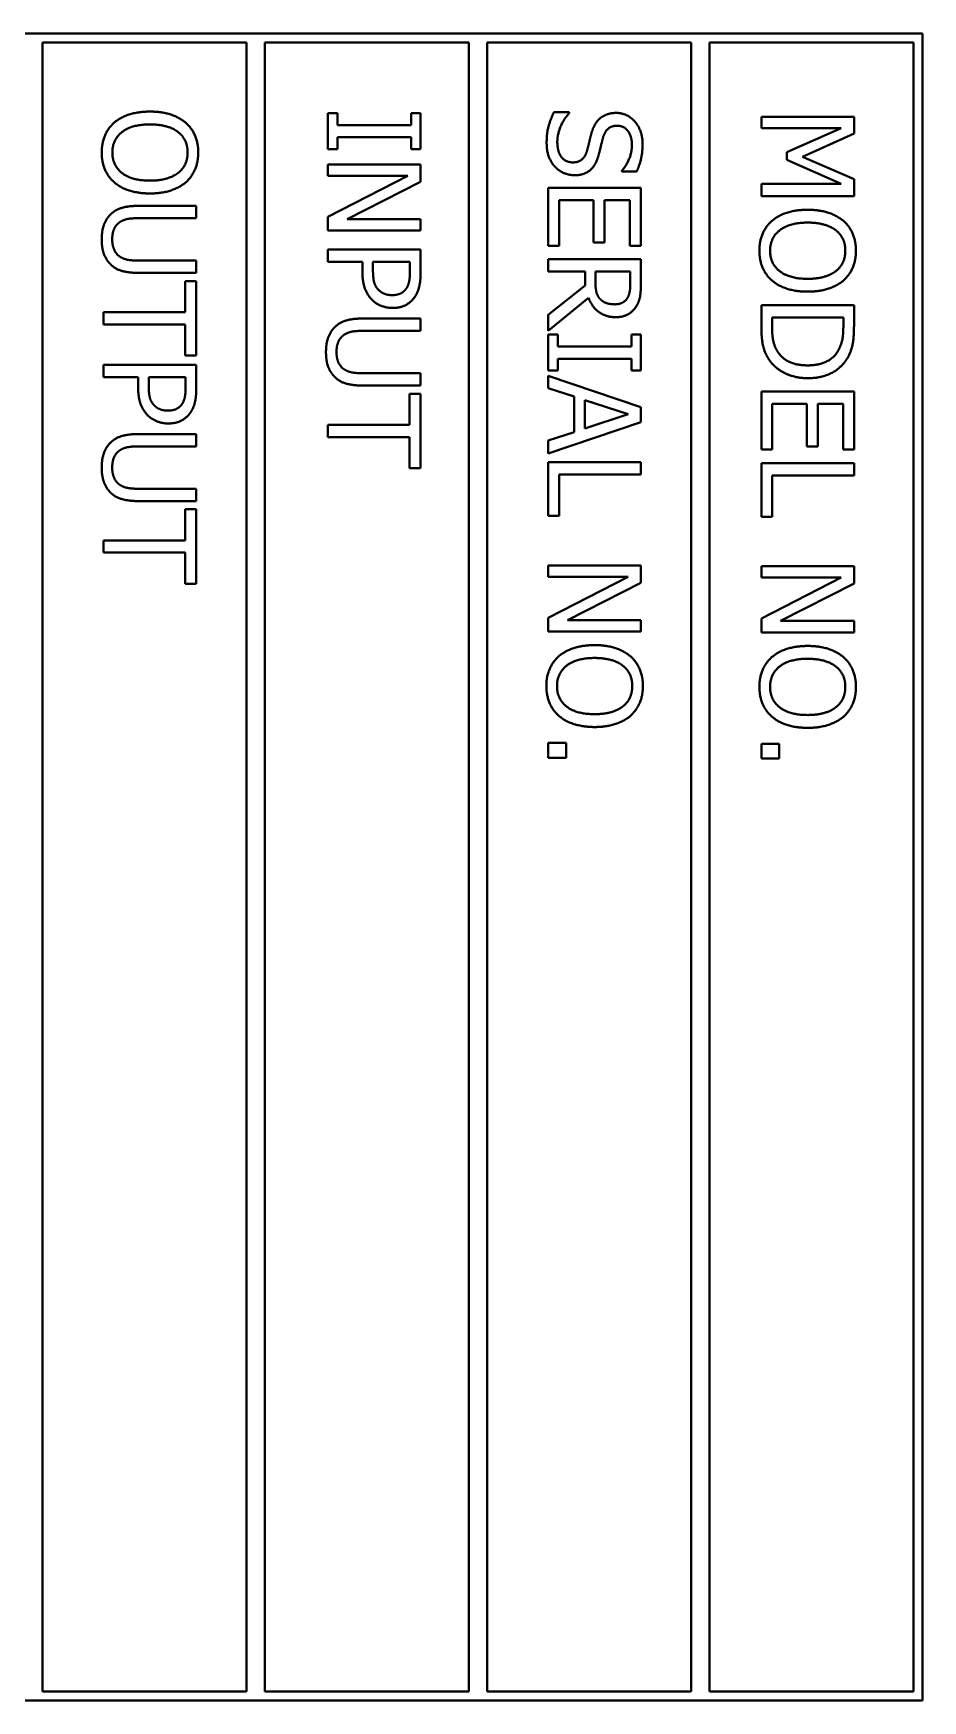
# Model space of a CAD drawing. Header units: millimetres. Extents: x 0 to 1682, y 0 to 1188.
# Drawn here: x 645.12 to 669.12, y 698.27 to 743.27 of the extents above; entities that cross this region are included whole.
import ezdxf

# ---------------------------------------------------------------- set-up
doc = ezdxf.new("R2010")
doc.units = ezdxf.units.MM
doc.header["$LTSCALE"] = 2
doc.layers.add('가시적인 것(ISO)', color=3, linetype='Continuous', lineweight=40)

msp = doc.modelspace()

# ---------------------------------------------------------------- linework, layer by layer
at = {"layer": '가시적인 것(ISO)'}
for p, q in [((621.1219, 743.2729), (669.1219, 743.2729)), ((645.3719, 698.5229), (645.3719, 743.0229)), ((645.3719, 743.0229), (650.8719, 743.0229)), ((650.8719, 743.0229), (650.8719, 698.5229)), ((651.3719, 698.5229), (651.3719, 743.0229)), ((651.3719, 743.0229), (656.8719, 743.0229)), ((656.8719, 743.0229), (656.8719, 698.5229)), ((657.3719, 698.5229), (657.3719, 743.0229)), ((657.3719, 743.0229), (662.8719, 743.0229)), ((662.8719, 743.0229), (662.8719, 698.5229)), ((663.3719, 743.0229), (668.8719, 743.0229)), ((663.3719, 698.5229), (663.3719, 743.0229)), ((668.8719, 743.0229), (668.8719, 698.5229)), ((669.1219, 743.2729), (669.1219, 698.2729)), ((653.0719, 740.1485), (653.0719, 741.1169)), ((653.0719, 741.1169), (653.3271, 741.1169)), ((653.3271, 741.1169), (653.3271, 740.7988)), ((653.3271, 740.7988), (655.3166, 740.7988)), ((655.3166, 740.7988), (655.3166, 741.1169)), ((655.3166, 741.1169), (655.5719, 741.1169)), ((655.5719, 741.1169), (655.5719, 740.1485)), ((659.1691, 741.1432), (659.5864, 741.1432)), ((659.5864, 741.1432), (659.5864, 741.1189)), ((664.7692, 741.0196), (667.2692, 741.0196)), ((664.7692, 740.7097), (664.7692, 741.0196)), ((666.9227, 740.7097), (664.7692, 740.7097)), ((665.458, 740.0634), (666.9227, 740.7097)), ((667.2692, 741.0196), (667.2692, 740.5658)), ((655.3166, 740.4666), (653.3271, 740.4666)), ((653.3271, 740.4666), (653.3271, 740.1485)), ((655.3166, 740.1485), (655.3166, 740.4666)), ((667.2692, 740.5658), (665.8774, 739.9418)), ((653.3271, 740.1485), (653.0719, 740.1485)), ((655.5719, 740.1485), (655.3166, 740.1485)), ((665.458, 739.8608), (665.458, 740.0634)), ((666.9227, 739.2085), (665.458, 739.8608)), ((665.8774, 739.9418), (667.2692, 739.3381)), ((653.0719, 739.4273), (653.0719, 739.7372)), ((653.0719, 739.7372), (655.5719, 739.7372)), ((653.0719, 738.3211), (655.2274, 739.4273)), ((655.2274, 739.4273), (653.0719, 739.4273)), ((655.5719, 739.7372), (655.5719, 739.2652)), ((661.0046, 739.5407), (661.0046, 739.565)), ((661.4017, 739.5407), (661.0046, 739.5407)), ((655.5719, 739.2652), (653.5925, 738.2583)), ((659.0192, 737.5411), (659.0192, 739.1051)), ((659.0192, 739.1051), (661.5192, 739.1051)), ((661.5192, 739.1051), (661.5192, 737.5411)), ((664.7692, 738.8762), (664.7692, 739.2085)), ((664.7692, 739.2085), (666.9227, 739.2085)), ((667.2692, 739.3381), (667.2692, 738.8762)), ((647.9592, 738.6169), (649.5192, 738.6169)), ((649.5192, 738.6169), (649.5192, 738.2846)), ((660.2428, 738.7729), (659.315, 738.7729)), ((659.315, 738.7729), (659.315, 737.5411)), ((660.2428, 737.6242), (660.2428, 738.7729)), ((661.2234, 738.7729), (660.5386, 738.7729)), ((660.5386, 738.7729), (660.5386, 737.6242)), ((661.2234, 737.5411), (661.2234, 738.7729)), ((667.2692, 738.8762), (664.7692, 738.8762)), ((649.5192, 738.2846), (647.9592, 738.2846)), ((653.0719, 737.9483), (653.0719, 738.3211)), ((653.5925, 738.2583), (655.5719, 738.2583)), ((655.5719, 738.2583), (655.5719, 737.9483)), ((655.5719, 737.9483), (653.0719, 737.9483)), ((660.5386, 737.6242), (660.2428, 737.6242)), ((647.9511, 737.14), (649.5192, 737.14)), ((649.5192, 737.14), (649.5192, 736.8077)), ((653.0719, 737.4418), (655.5719, 737.4418)), ((653.0719, 737.1096), (653.0719, 737.4418)), ((654.0038, 737.1096), (653.0719, 737.1096)), ((654.0038, 736.828), (654.0038, 737.1096)), ((654.2874, 737.1096), (654.2874, 736.8827)), ((655.2842, 737.1096), (654.2874, 737.1096)), ((655.2842, 736.8341), (655.2842, 737.1096)), ((655.5719, 737.4418), (655.5719, 736.8138)), ((659.315, 737.5411), (659.0192, 737.5411)), ((659.0192, 736.8442), (659.0192, 737.1764)), ((659.0192, 737.1764), (661.5192, 737.1764)), ((661.5192, 737.5411), (661.2234, 737.5411)), ((661.5192, 737.1764), (661.5192, 736.5322)), ((649.5192, 736.8077), (647.9592, 736.8077)), ((660.0139, 736.8442), (659.0192, 736.8442)), ((660.0139, 736.4633), (660.0139, 736.8442)), ((660.2915, 736.8442), (660.2915, 736.5525)), ((661.2315, 736.8442), (660.2915, 736.8442)), ((661.2315, 736.514), (661.2315, 736.8442)), ((649.2234, 735.7482), (649.2234, 736.5869)), ((649.2234, 736.5869), (649.5192, 736.5869)), ((649.5192, 736.5869), (649.5192, 734.5772)), ((659.0192, 735.6732), (660.0139, 736.4633)), ((660.1071, 736.1311), (659.0192, 735.2417)), ((664.7692, 735.3612), (664.7692, 735.9366)), ((664.7692, 735.9366), (667.2692, 735.9366)), ((667.2692, 735.9366), (667.2692, 735.3673)), ((647.0192, 735.4159), (647.0192, 735.7482)), ((647.0192, 735.7482), (649.2234, 735.7482)), ((649.2234, 735.4159), (647.0192, 735.4159)), ((649.2234, 734.5772), (649.2234, 735.4159)), ((654.0119, 735.576), (655.5719, 735.576)), ((655.5719, 735.576), (655.5719, 735.2437)), ((659.0192, 735.2417), (659.0192, 735.6732)), ((666.9815, 735.6043), (665.0569, 735.6043)), ((665.0569, 735.6043), (665.0569, 735.3511)), ((666.9815, 735.3511), (666.9815, 735.6043)), ((655.5719, 735.2437), (654.0119, 735.2437)), ((659.0192, 734.172), (659.0192, 735.1404)), ((659.0192, 735.1404), (659.2744, 735.1404)), ((659.2744, 735.1404), (659.2744, 734.8223)), ((661.2639, 734.8223), (661.2639, 735.1404)), ((661.2639, 735.1404), (661.5192, 735.1404)), ((661.5192, 735.1404), (661.5192, 734.172)), ((649.5192, 734.5772), (649.2234, 734.5772)), ((659.2744, 734.8223), (661.2639, 734.8223)), ((661.2639, 734.4901), (659.2744, 734.4901)), ((659.2744, 734.4901), (659.2744, 734.172)), ((661.2639, 734.172), (661.2639, 734.4901)), ((647.0192, 734.3239), (649.5192, 734.3239)), ((647.0192, 733.9917), (647.0192, 734.3239)), ((647.9511, 733.9917), (647.0192, 733.9917)), ((647.9511, 733.7101), (647.9511, 733.9917)), ((648.2347, 733.9917), (648.2347, 733.7648)), ((649.2315, 733.9917), (648.2347, 733.9917)), ((649.2315, 733.7162), (649.2315, 733.9917)), ((649.5192, 734.3239), (649.5192, 733.6959)), ((654.0038, 734.0991), (655.5719, 734.0991)), ((655.5719, 734.0991), (655.5719, 733.7668)), ((659.2744, 734.172), (659.0192, 734.172)), ((659.0192, 733.6939), (659.0192, 734.0302)), ((659.0192, 734.0302), (661.5192, 733.1874)), ((661.5192, 734.172), (661.2639, 734.172)), ((655.5719, 733.7668), (654.0119, 733.7668)), ((655.2761, 732.7072), (655.2761, 733.546)), ((655.2761, 733.546), (655.5719, 733.546)), ((655.5719, 733.546), (655.5719, 731.5363)), ((659.7181, 733.467), (659.0192, 733.6939)), ((664.7692, 732.0407), (664.7692, 733.6047)), ((664.7692, 733.6047), (667.2692, 733.6047)), ((667.2692, 733.6047), (667.2692, 732.0407)), ((659.7181, 732.5128), (659.7181, 733.467)), ((661.1788, 732.9909), (660.0018, 733.3758)), ((660.0018, 733.3758), (660.0018, 732.6039)), ((661.5192, 733.1874), (661.5192, 732.7781)), ((665.9928, 733.2725), (665.065, 733.2725)), ((665.065, 733.2725), (665.065, 732.0407)), ((665.9928, 732.1238), (665.9928, 733.2725)), ((666.9734, 733.2725), (666.2886, 733.2725)), ((666.2886, 733.2725), (666.2886, 732.1238)), ((666.9734, 732.0407), (666.9734, 733.2725)), ((653.0719, 732.375), (653.0719, 732.7072)), ((653.0719, 732.7072), (655.2761, 732.7072)), ((661.5192, 732.7781), (659.0192, 731.9354)), ((660.0018, 732.6039), (661.1788, 732.9909)), ((647.9592, 732.4581), (649.5192, 732.4581)), ((649.5192, 732.4581), (649.5192, 732.1258)), ((655.2761, 732.375), (653.0719, 732.375)), ((655.2761, 731.5363), (655.2761, 732.375)), ((659.0192, 732.2858), (659.7181, 732.5128)), ((659.0192, 731.9354), (659.0192, 732.2858)), ((649.5192, 732.1258), (647.9592, 732.1258)), ((665.065, 732.0407), (664.7692, 732.0407)), ((666.2886, 732.1238), (665.9928, 732.1238)), ((667.2692, 732.0407), (666.9734, 732.0407)), ((655.5719, 731.5363), (655.2761, 731.5363)), ((659.0192, 730.2498), (659.0192, 731.6983)), ((659.0192, 731.6983), (661.5192, 731.6983)), ((661.5192, 731.3661), (659.315, 731.3661)), ((659.315, 731.3661), (659.315, 730.2498)), ((661.5192, 731.6983), (661.5192, 731.3661)), ((664.7692, 730.2275), (664.7692, 731.676)), ((664.7692, 731.676), (667.2692, 731.676)), ((665.065, 731.3438), (665.065, 730.2275)), ((667.2692, 731.3438), (665.065, 731.3438)), ((667.2692, 731.676), (667.2692, 731.3438)), ((647.9511, 730.9811), (649.5192, 730.9811)), ((649.5192, 730.9811), (649.5192, 730.6489)), ((649.5192, 730.6489), (647.9592, 730.6489)), ((649.2234, 729.5893), (649.2234, 730.4281)), ((649.2234, 730.4281), (649.5192, 730.4281)), ((649.5192, 730.4281), (649.5192, 728.4183)), ((659.315, 730.2498), (659.0192, 730.2498)), ((665.065, 730.2275), (664.7692, 730.2275)), ((647.0192, 729.2571), (647.0192, 729.5893)), ((647.0192, 729.5893), (649.2234, 729.5893)), ((649.2234, 729.2571), (647.0192, 729.2571)), ((649.2234, 728.4183), (649.2234, 729.2571)), ((659.0192, 728.6047), (659.0192, 728.9147)), ((659.0192, 728.9147), (661.5192, 728.9147)), ((659.0192, 727.4986), (661.1748, 728.6047)), ((661.1748, 728.6047), (659.0192, 728.6047)), ((661.5192, 728.9147), (661.5192, 728.4427)), ((664.7692, 728.5824), (664.7692, 728.8924)), ((664.7692, 728.8924), (667.2692, 728.8924)), ((664.7692, 727.4763), (666.9248, 728.5824)), ((666.9248, 728.5824), (664.7692, 728.5824)), ((667.2692, 728.8924), (667.2692, 728.4204)), ((649.5192, 728.4183), (649.2234, 728.4183)), ((661.5192, 728.4427), (659.5398, 727.4358)), ((667.2692, 728.4204), (665.2898, 727.4135)), ((659.0192, 727.1258), (659.0192, 727.4986)), ((659.5398, 727.4358), (661.5192, 727.4358)), ((661.5192, 727.4358), (661.5192, 727.1258)), ((664.7692, 727.1035), (664.7692, 727.4763)), ((665.2898, 727.4135), (667.2692, 727.4135)), ((667.2692, 727.4135), (667.2692, 727.1035)), ((661.5192, 727.1258), (659.0192, 727.1258)), ((667.2692, 727.1035), (664.7692, 727.1035)), ((659.0192, 723.7202), (659.0192, 724.1213)), ((659.0192, 724.1213), (659.4973, 724.1213)), ((659.4973, 724.1213), (659.4973, 723.7202)), ((664.7692, 723.6979), (664.7692, 724.0991)), ((664.7692, 724.0991), (665.2473, 724.0991)), ((665.2473, 724.0991), (665.2473, 723.6979)), ((659.4973, 723.7202), (659.0192, 723.7202)), ((665.2473, 723.6979), (664.7692, 723.6979)), ((650.8719, 698.5229), (645.3719, 698.5229)), ((656.8719, 698.5229), (651.3719, 698.5229)), ((662.8719, 698.5229), (657.3719, 698.5229)), ((668.8719, 698.5229), (663.3719, 698.5229)), ((669.1219, 698.2729), (621.1219, 698.2729))]:
    msp.add_line(p, q, dxfattribs=at)
for points in [[(647.3069, 740.8636), (647.473, 741.0075), (647.9612, 741.1615), (648.2692, 741.1615)], [(648.2692, 741.1615), (648.5832, 741.1615), (649.0613, 741.0055), (649.2335, 740.8616)], [(646.9665, 740.0573), (646.9665, 740.3106), (647.1387, 740.7158), (647.3069, 740.8636)], [(648.2692, 740.815), (647.7769, 740.815), (647.2542, 740.4017), (647.2542, 740.0553)], [(649.0249, 740.6104), (648.8972, 740.7097), (648.5123, 740.815), (648.2692, 740.815)], [(649.2335, 740.8616), (649.3996, 740.7158), (649.5719, 740.3085), (649.5719, 740.0573)], [(658.9746, 740.3227), (658.9746, 740.5942), (659.0881, 740.9751), (659.1691, 741.1432)], [(659.5864, 741.1189), (659.4325, 740.9548), (659.2623, 740.5395), (659.2623, 740.347)], [(660.176, 740.5496), (660.2104, 740.6793), (660.3137, 740.8839), (660.3968, 740.9629)], [(660.3968, 740.9629), (660.4799, 741.0399), (660.7027, 741.125), (660.8486, 741.125)], [(660.883, 740.7786), (660.725, 740.7786), (660.5366, 740.6104), (660.4941, 740.4524)], [(660.8486, 741.125), (661.1525, 741.125), (661.5637, 740.6509), (661.5637, 740.2842)], [(661.2761, 740.2619), (661.2761, 740.4929), (661.0593, 740.7786), (660.883, 740.7786)], [(649.2842, 740.0553), (649.2842, 740.2356), (649.1586, 740.5071), (649.0249, 740.6104)], [(659.2015, 739.6704), (659.0921, 739.7899), (658.9746, 740.0938), (658.9746, 740.3227)], [(659.2623, 740.347), (659.2623, 740.0715), (659.4912, 739.7899), (659.6796, 739.7899)], [(660.0625, 740.0978), (660.0949, 740.2133), (660.1395, 740.4058), (660.176, 740.5496)], [(660.4941, 740.4524), (660.4657, 740.347), (660.3928, 740.0411), (660.3624, 739.9398)], [(661.0046, 739.565), (661.114, 739.6846), (661.2761, 740.0573), (661.2761, 740.2619)], [(661.5637, 740.2842), (661.5637, 740.0735), (661.4807, 739.7008), (661.4017, 739.5407)], [(647.3069, 739.251), (647.1326, 739.405), (646.9665, 739.8122), (646.9665, 740.0573)], [(647.2542, 740.0553), (647.2542, 739.7089), (647.7769, 739.2976), (648.2692, 739.2976)], [(649.0249, 739.5022), (649.1545, 739.6015), (649.2842, 739.8811), (649.2842, 740.0553)], [(649.5719, 740.0573), (649.5719, 739.8021), (649.3936, 739.3928), (649.2335, 739.251)], [(659.6796, 739.7899), (659.8296, 739.7899), (660.0159, 739.9378), (660.0625, 740.0978)], [(660.3624, 739.9398), (660.2834, 739.6825), (659.9653, 739.4435), (659.7323, 739.4435)], [(648.2692, 739.2976), (648.5163, 739.2976), (648.8992, 739.405), (649.0249, 739.5022)], [(659.7323, 739.4435), (659.5844, 739.4435), (659.3008, 739.563), (659.2015, 739.6704)], [(648.2692, 738.9512), (647.9653, 738.9512), (647.473, 739.1051), (647.3069, 739.251)], [(649.2335, 739.251), (649.0674, 739.1092), (648.5812, 738.9512), (648.2692, 738.9512)], [(647.1975, 738.3778), (647.3271, 738.5095), (647.6918, 738.6169), (647.9592, 738.6169)], [(665.0569, 738.2137), (665.223, 738.3576), (665.7112, 738.5115), (666.0192, 738.5115)], [(666.0192, 738.5115), (666.3332, 738.5115), (666.8113, 738.3555), (666.9835, 738.2117)], [(646.9665, 737.7133), (646.9665, 737.9341), (647.082, 738.2623), (647.1975, 738.3778)], [(647.4548, 738.1773), (647.3535, 738.1104), (647.2501, 737.8794), (647.2501, 737.7133)], [(647.9592, 738.2846), (647.785, 738.2846), (647.55, 738.2401), (647.4548, 738.1773)], [(664.7165, 737.4074), (664.7165, 737.6606), (664.8887, 738.0658), (665.0569, 738.2137)], [(666.0192, 738.1651), (665.5269, 738.1651), (665.0042, 737.7518), (665.0042, 737.4054)], [(666.7749, 737.9605), (666.6472, 738.0598), (666.2623, 738.1651), (666.0192, 738.1651)], [(666.9835, 738.2117), (667.1496, 738.0658), (667.3219, 737.6586), (667.3219, 737.4074)], [(647.1975, 737.0468), (647.08, 737.1663), (646.9665, 737.4824), (646.9665, 737.7133)], [(647.2501, 737.7133), (647.2501, 737.5573), (647.3535, 737.3142), (647.4548, 737.2474)], [(667.0342, 737.4054), (667.0342, 737.5857), (666.9086, 737.8572), (666.7749, 737.9605)], [(647.4548, 737.2474), (647.55, 737.1846), (647.783, 737.14), (647.9511, 737.14)], [(665.0569, 736.6011), (664.8826, 736.7551), (664.7165, 737.1623), (664.7165, 737.4074)], [(665.0042, 737.4054), (665.0042, 737.0589), (665.5269, 736.6477), (666.0192, 736.6477)], [(666.7749, 736.8523), (666.9045, 736.9516), (667.0342, 737.2311), (667.0342, 737.4054)], [(667.3219, 737.4074), (667.3219, 737.1521), (667.1436, 736.7429), (666.9835, 736.6011)], [(647.9592, 736.8077), (647.6979, 736.8077), (647.3251, 736.9131), (647.1975, 737.0468)], [(654.2631, 736.0804), (654.1355, 736.2101), (654.0038, 736.5606), (654.0038, 736.828)], [(654.2874, 736.8827), (654.2874, 736.6801), (654.3522, 736.4309), (654.4373, 736.3499)], [(655.189, 736.3884), (655.2416, 736.4674), (655.2842, 736.6781), (655.2842, 736.8341)], [(655.5719, 736.8138), (655.5719, 736.591), (655.4989, 736.279), (655.4159, 736.1594)], [(666.0192, 736.6477), (666.2663, 736.6477), (666.6492, 736.7551), (666.7749, 736.8523)], [(654.4373, 736.3499), (654.5123, 736.2749), (654.6885, 736.2081), (654.8081, 736.2081)], [(654.8081, 736.2081), (654.9377, 736.2081), (655.1282, 736.2972), (655.189, 736.3884)], [(660.2915, 736.5525), (660.2915, 736.4086), (660.3421, 736.1797), (660.4211, 736.1007)], [(661.1464, 736.1169), (661.193, 736.1878), (661.2315, 736.3762), (661.2315, 736.514)], [(661.5192, 736.5322), (661.5192, 736.3175), (661.4726, 736.0277), (661.3875, 735.8961)], [(666.0192, 736.3012), (665.7153, 736.3012), (665.223, 736.4552), (665.0569, 736.6011)], [(666.9835, 736.6011), (666.8174, 736.4593), (666.3312, 736.3012), (666.0192, 736.3012)], [(654.8182, 735.8616), (654.6561, 735.8616), (654.3644, 735.9771), (654.2631, 736.0804)], [(655.4159, 736.1594), (655.3206, 736.0196), (655.0269, 735.8616), (654.8182, 735.8616)], [(660.8405, 735.6124), (660.567, 735.6124), (660.1962, 735.892), (660.1071, 736.1311)], [(660.4211, 736.1007), (660.49, 736.0277), (660.6845, 735.9589), (660.8142, 735.9589)], [(660.8142, 735.9589), (660.9236, 735.9589), (661.0917, 736.0358), (661.1464, 736.1169)], [(661.3875, 735.8961), (661.3024, 735.7644), (661.037, 735.6124), (660.8405, 735.6124)], [(653.0192, 734.6724), (653.0192, 734.8932), (653.1347, 735.2214), (653.2501, 735.3369)], [(653.2501, 735.3369), (653.3798, 735.4686), (653.7445, 735.576), (654.0119, 735.576)], [(664.9697, 734.4759), (664.8502, 734.6663), (664.7692, 735.0573), (664.7692, 735.3612)], [(665.0569, 735.3511), (665.0569, 735.1303), (665.1278, 734.796), (665.223, 734.6602)], [(666.8316, 734.6906), (666.9106, 734.8243), (666.9815, 735.1262), (666.9815, 735.3511)], [(667.2692, 735.3673), (667.2692, 735.0148), (667.1638, 734.6136), (667.0706, 734.4718)], [(653.5074, 735.1363), (653.4061, 735.0695), (653.3028, 734.8385), (653.3028, 734.6724)], [(654.0119, 735.2437), (653.8377, 735.2437), (653.6026, 735.1991), (653.5074, 735.1363)], [(653.2501, 734.0059), (653.1326, 734.1254), (653.0192, 734.4414), (653.0192, 734.6724)], [(653.3028, 734.6724), (653.3028, 734.5164), (653.4061, 734.2733), (653.5074, 734.2064)], [(666.0172, 733.9653), (665.6748, 733.9653), (665.1237, 734.2429), (664.9697, 734.4759)], [(665.223, 734.6602), (665.3405, 734.486), (665.7295, 734.3118), (666.0212, 734.3118)], [(667.0706, 734.4718), (666.9106, 734.2307), (666.3818, 733.9653), (666.0172, 733.9653)], [(666.0212, 734.3118), (666.3089, 734.3118), (666.7161, 734.5022), (666.8316, 734.6906)], [(654.0119, 733.7668), (653.7505, 733.7668), (653.3778, 733.8722), (653.2501, 734.0059)], [(653.5074, 734.2064), (653.6026, 734.1436), (653.8356, 734.0991), (654.0038, 734.0991)], [(648.2104, 732.9625), (648.0828, 733.0922), (647.9511, 733.4427), (647.9511, 733.7101)], [(648.2347, 733.7648), (648.2347, 733.5622), (648.2996, 733.313), (648.3847, 733.232)], [(649.1363, 733.2705), (649.189, 733.3495), (649.2315, 733.5602), (649.2315, 733.7162)], [(649.5192, 733.6959), (649.5192, 733.473), (649.4462, 733.1611), (649.3632, 733.0415)], [(648.3847, 733.232), (648.4596, 733.157), (648.6359, 733.0901), (648.7554, 733.0901)], [(648.7554, 733.0901), (648.8851, 733.0901), (649.0755, 733.1793), (649.1363, 733.2705)], [(648.7655, 732.7437), (648.6035, 732.7437), (648.3117, 732.8592), (648.2104, 732.9625)], [(649.3632, 733.0415), (649.268, 732.9017), (648.9742, 732.7437), (648.7655, 732.7437)], [(646.9665, 731.5545), (646.9665, 731.7753), (647.082, 732.1035), (647.1975, 732.219)], [(647.1975, 732.219), (647.3271, 732.3507), (647.6918, 732.4581), (647.9592, 732.4581)], [(647.4548, 732.0184), (647.3535, 731.9516), (647.2501, 731.7206), (647.2501, 731.5545)], [(647.9592, 732.1258), (647.785, 732.1258), (647.55, 732.0812), (647.4548, 732.0184)], [(647.1975, 730.888), (647.08, 731.0075), (646.9665, 731.3235), (646.9665, 731.5545)], [(647.2501, 731.5545), (647.2501, 731.3985), (647.3535, 731.1554), (647.4548, 731.0885)], [(647.9592, 730.6489), (647.6979, 730.6489), (647.3251, 730.7542), (647.1975, 730.888)], [(647.4548, 731.0885), (647.55, 731.0257), (647.783, 730.9811), (647.9511, 730.9811)], [(659.3069, 726.4633), (659.473, 726.6072), (659.9612, 726.7611), (660.2692, 726.7611)], [(660.2692, 726.7611), (660.5832, 726.7611), (661.0613, 726.6051), (661.2335, 726.4613)], [(658.9665, 725.657), (658.9665, 725.9102), (659.1387, 726.3154), (659.3069, 726.4633)], [(660.2692, 726.4147), (659.7769, 726.4147), (659.2542, 726.0014), (659.2542, 725.655)], [(661.0249, 726.2101), (660.8972, 726.3093), (660.5123, 726.4147), (660.2692, 726.4147)], [(661.2335, 726.4613), (661.3996, 726.3154), (661.5719, 725.9082), (661.5719, 725.657)], [(664.7165, 725.6347), (664.7165, 725.888), (664.8887, 726.2931), (665.0569, 726.441)], [(666.0192, 726.3924), (665.5269, 726.3924), (665.0042, 725.9791), (665.0042, 725.6327)], [(665.0569, 726.441), (665.223, 726.5849), (665.7112, 726.7388), (666.0192, 726.7388)], [(666.0192, 726.7388), (666.3332, 726.7388), (666.8113, 726.5828), (666.9835, 726.439)], [(666.7749, 726.1878), (666.6472, 726.2871), (666.2623, 726.3924), (666.0192, 726.3924)], [(666.9835, 726.439), (667.1496, 726.2931), (667.3219, 725.8859), (667.3219, 725.6347)], [(661.2842, 725.655), (661.2842, 725.8353), (661.1586, 726.1068), (661.0249, 726.2101)], [(667.0342, 725.6327), (667.0342, 725.813), (666.9086, 726.0845), (666.7749, 726.1878)], [(659.3069, 724.8507), (659.1326, 725.0046), (658.9665, 725.4119), (658.9665, 725.657)], [(659.2542, 725.655), (659.2542, 725.3085), (659.7769, 724.8973), (660.2692, 724.8973)], [(661.0249, 725.1019), (661.1545, 725.2012), (661.2842, 725.4807), (661.2842, 725.655)], [(661.5719, 725.657), (661.5719, 725.4017), (661.3936, 724.9925), (661.2335, 724.8507)], [(665.0569, 724.8284), (664.8826, 724.9824), (664.7165, 725.3896), (664.7165, 725.6347)], [(665.0042, 725.6327), (665.0042, 725.2863), (665.5269, 724.875), (666.0192, 724.875)], [(666.7749, 725.0796), (666.9045, 725.1789), (667.0342, 725.4585), (667.0342, 725.6327)], [(667.3219, 725.6347), (667.3219, 725.3794), (667.1436, 724.9702), (666.9835, 724.8284)], [(660.2692, 724.8973), (660.5163, 724.8973), (660.8992, 725.0046), (661.0249, 725.1019)], [(666.0192, 724.875), (666.2663, 724.875), (666.6492, 724.9824), (666.7749, 725.0796)], [(660.2692, 724.5508), (659.9653, 724.5508), (659.473, 724.7048), (659.3069, 724.8507)], [(661.2335, 724.8507), (661.0674, 724.7089), (660.5812, 724.5508), (660.2692, 724.5508)], [(666.0192, 724.5286), (665.7153, 724.5286), (665.223, 724.6825), (665.0569, 724.8284)], [(666.9835, 724.8284), (666.8174, 724.6866), (666.3312, 724.5286), (666.0192, 724.5286)]]:
    msp.add_open_spline(points, degree=2, dxfattribs=at)

doc.saveas('drawing.dxf')
